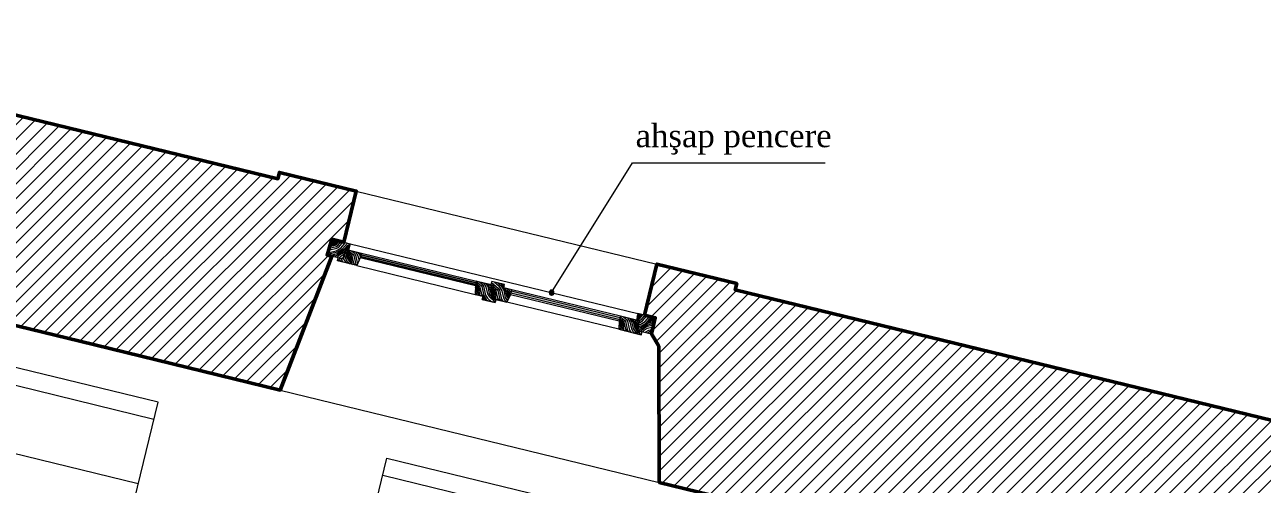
# Model space of a CAD drawing. Header units: millimetres. Extents: x 4980 to 19099, y 3891 to 5773.
# Drawn here: x 11598.9 to 11974.9, y 4897.3 to 5037.1 of the extents above; entities that cross this region are included whole.
import ezdxf

# ---------------------------------------------------------------- set-up
doc = ezdxf.new("R2010")
doc.units = ezdxf.units.MM
for name, color, linetype, lineweight in [('a 2', 132, 'Continuous', 20), ('a ahşap tarama', 46, 'Continuous', 0), ('a duvar', 84, 'Continuous', 50), ('a pencere 0', 252, 'Continuous', 0), ('a pencere cam', 121, 'Continuous', 0), ('a pencere doğrama', 41, 'Continuous', 20), ('no3_duvar tarama', 253, 'Continuous', 9), ('no3_ölçü tefriş', 252, 'Continuous', 0), ('PLAN YAZI', 4, 'Continuous', 9), ('Poltroncine_Stift_Nr__1', 1, 'Continuous', 20)]:
    doc.layers.add(name, color=color, linetype=linetype, lineweight=lineweight)
doc.styles.get("Standard").update_dxf_attribs({"font": 'stylu.ttf', "height": 10})
pattern_1 = [(45, (-467.3525, 13840.0737), (-2.245064, 2.245064), [])]
pattern_2 = [(346.328434, (413.016, 13626.0947), (6.0401125, 3.6765528), [0.25, -4.75]), (76.328434, (415.373, 13627.3224), (-3.6765528, 6.0401125), [0.5, -4.5]), (31.328434, (414.2833, 13627.073), (1.1817798, 4.8583327), [0.3535, -1.0605, 0.3535, -0.707, 2.475, -2.1215678]), (31.328434, (412.714, 13625.911), (1.1817798, 4.8583327), [0.35355, -0.7071, 0.35355, -5.6568678]), (31.328434, (414.5328, 13625.983), (1.1817798, 4.8583327), [0.35355, -6.7175178]), (31.328434, (414.9595, 13625.622), (1.1817798, 4.8583327), [0.35355, -6.7175178]), (31.328434, (414.349, 13626.285), (1.1817798, 4.8583327), [0.35355, -6.7175178]), (31.328434, (414.165, 13626.587), (1.1817798, 4.8583327), [0.7071, -6.3639678]), (31.328434, (416.266, 13629.9354), (1.1817798, 4.8583327), [0.7071, -6.3639678]), (31.328434, (413.7384, 13626.9482), (1.1817798, 4.8583327), [1.4142, -5.6568678]), (31.328434, (413.5545, 13627.2502), (1.1817798, 4.8583327), [1.4142, -5.6568678]), (31.328434, (417.067, 13627.9396), (1.1817798, 4.8583327), [1.4142, -5.6568678]), (31.328434, (413.4298, 13627.795), (1.1817798, 4.8583327), [1.06066, -6.0104078]), (31.328434, (412.6354, 13628.7602), (1.1817798, 4.8583327), [1.06066, -6.0104078]), (31.328434, (413.003, 13628.1562), (1.1817798, 4.8583327), [1.06066, -6.0104078]), (31.328434, (416.5155, 13628.8456), (1.1817798, 4.8583327), [1.767767, -5.3033008]), (31.328434, (416.0888, 13629.2067), (1.1817798, 4.8583327), [1.767767, -5.3033008]), (31.328434, (416.279, 13627.874), (1.1817798, 4.8583327), [2.4748737, -4.596194]), (12.893485, (413.6202, 13626.4624), (4.85833268, -1.18177983), [0.559017, -10.6213229]), (12.893485, (414.9464, 13627.6835), (4.85833268, -1.18177983), [0.559017, -10.6213229]), (12.893485, (414.5853, 13627.2568), (4.85833268, -1.18177983), [0.559017, -10.6213229]), (12.893485, (413.259, 13626.0356), (4.85833268, -1.18177983), [1.118034, -10.0623059]), (12.893485, (414.7626, 13627.9855), (4.85833268, -1.18177983), [1.677051, -9.503289]), (12.893485, (414.3358, 13628.3466), (4.85833268, -1.18177983), [2.236068, -8.944272]), (12.893485, (413.909, 13628.7077), (4.85833268, -1.18177983), [2.236068, -8.944272]), (12.893485, (413.5349, 13630.3425), (4.85833268, -1.18177983), [2.236068, -8.944272]), (12.893485, (413.4167, 13629.8567), (4.85833268, -1.18177983), [2.795085, -8.3852549]), (12.893485, (413.5414, 13629.3117), (4.85833268, -1.18177983), [2.795085, -8.3852549]), (49.763383, (414.7691, 13626.9548), (1.18177984, 4.85833268), [0.559017, -10.6213229]), (49.763383, (413.9222, 13626.6462), (1.18177984, 4.85833268), [0.559017, -10.6213229]), (49.763383, (413.0162, 13626.0947), (1.18177984, 4.85833268), [1.118034, -10.0623059]), (49.763383, (414.651, 13626.469), (1.18177984, 4.85833268), [1.118034, -10.0623059]), (49.763383, (412.4713, 13625.97), (1.18177984, 4.85833268), [1.677051, -9.503289]), (49.763383, (411.9854, 13626.0882), (1.18177984, 4.85833268), [2.236068, -8.944272]), (49.763383, (416.417, 13625.2675), (1.18177984, 4.85833268), [2.236068, -8.944272]), (49.763383, (414.8348, 13626.167), (1.18177984, 4.85833268), [2.236068, -8.944272]), (49.763383, (415.6883, 13625.4447), (1.18177984, 4.85833268), [2.795085, -8.3852549]), (49.763383, (415.2615, 13625.8058), (1.18177984, 4.85833268), [2.795085, -8.3852549])]
pattern_3 = [(346.328434, (-6497.4773, -1881.1194), (3.6765528, -6.0401125), [0.25, -4.75]), (256.328434, (-6495.9476, -1883.2926), (-6.0401125, -3.6765528), [0.5, -4.5]), (301.328434, (-6496.801, -1882.5704), (-1.1817798, -4.8583327), [0.3535, -1.0605, 0.3535, -0.707, 2.475, -2.1215678]), (301.328434, (-6497.661, -1880.8174), (-1.1817798, -4.8583327), [0.35355, -0.7071, 0.35355, -5.6568678]), (301.328434, (-6496.079, -1881.717), (-1.1817798, -4.8583327), [0.35355, -6.7175178]), (301.328434, (-6495.534, -1881.592), (-1.1817798, -4.8583327), [0.35355, -6.7175178]), (301.328434, (-6496.381, -1881.9007), (-1.1817798, -4.8583327), [0.35355, -6.7175178]), (301.328434, (-6496.683, -1882.0846), (-1.1817798, -4.8583327), [0.7071, -6.3639678]), (301.328434, (-6496.3547, -1886.0237), (-1.1817798, -4.8583327), [0.7071, -6.3639678]), (301.328434, (-6497.228, -1882.2093), (-1.1817798, -4.8583327), [1.4142, -5.6568678]), (301.328434, (-6497.53, -1882.393), (-1.1817798, -4.8583327), [1.4142, -5.6568678]), (301.328434, (-6494.7265, -1884.6188), (-1.1817798, -4.8583327), [1.4142, -5.6568678]), (301.328434, (-6497.891, -1882.82), (-1.1817798, -4.8583327), [1.06066, -6.0104078]), (301.328434, (-6499.04, -1883.3123), (-1.1817798, -4.8583327), [1.06066, -6.0104078]), (301.328434, (-6498.436, -1882.9446), (-1.1817798, -4.8583327), [1.06066, -6.0104078]), (301.328434, (-6495.6325, -1885.1703), (-1.1817798, -4.8583327), [1.767767, -5.3033008]), (301.328434, (-6496.1774, -1885.295), (-1.1817798, -4.8583327), [1.767767, -5.3033008]), (301.328434, (-6495.396, -1884.1986), (-1.1817798, -4.8583327), [2.4748737, -4.596194]), (319.763383, (-6497.1097, -1881.7235), (4.85833268, -1.18177984), [0.559017, -10.6213229]), (319.763383, (-6496.4925, -1883.4173), (4.85833268, -1.18177984), [0.559017, -10.6213229]), (319.763383, (-6496.6173, -1882.8724), (4.85833268, -1.18177984), [0.559017, -10.6213229]), (319.763383, (-6497.2344, -1881.1785), (4.85833268, -1.18177984), [1.118034, -10.0623059]), (319.763383, (-6496.7946, -1883.6011), (4.85833268, -1.18177984), [1.677051, -9.5032889]), (319.763383, (-6497.3395, -1883.7259), (4.85833268, -1.18177984), [2.236068, -8.9442719]), (319.763383, (-6497.8844, -1883.8506), (4.85833268, -1.18177984), [2.236068, -8.9442719]), (319.763383, (-6498.9677, -1885.1309), (4.85833268, -1.18177984), [2.236068, -8.9442719]), (319.763383, (-6498.8495, -1884.645), (4.85833268, -1.18177984), [2.795085, -8.3852549]), (319.763383, (-6498.4884, -1884.2183), (4.85833268, -1.18177984), [2.795085, -8.3852549]), (282.893485, (-6496.3153, -1882.6886), (-1.18177984, -4.85833268), [0.559017, -10.6213229]), (282.893485, (-6496.9259, -1882.0255), (-1.18177984, -4.85833268), [0.559017, -10.6213229]), (282.893485, (-6497.4773, -1881.1194), (-1.18177984, -4.85833268), [1.118034, -10.0623059]), (282.893485, (-6496.197, -1882.2027), (-1.18177984, -4.85833268), [1.118034, -10.0623059]), (282.893485, (-6497.904, -1880.7584), (-1.18177984, -4.85833268), [1.677051, -9.5032889]), (282.893485, (-6498.39, -1880.6402), (-1.18177984, -4.85833268), [2.236068, -8.9442719]), (282.893485, (-6494.0765, -1881.9467), (-1.18177984, -4.85833268), [2.236068, -8.9442719]), (282.893485, (-6495.895, -1882.019), (-1.18177984, -4.85833268), [2.236068, -8.9442719]), (282.893485, (-6494.8053, -1881.7694), (-1.18177984, -4.85833268), [2.795085, -8.3852549]), (282.893485, (-6495.3502, -1881.8942), (-1.18177984, -4.85833268), [2.795085, -8.3852549])]

# ---------------------------------------------------------------- blocks, each defined once
blk = doc.blocks.new('asdsdzfsd')
at = {"layer": 'a ahşap tarama', "lineweight": 5}
h = blk.add_hatch(dxfattribs=at)
h.set_pattern_fill('WOODFACE', color=256, scale=5, angle=346.3284, style=0, pattern_type=2)
h.set_pattern_definition(pattern_2)
h.paths.add_polyline_path([(7092.38, 2860.37), (7094.32, 2859.9), (7093.85, 2857.95), (7092.88, 2858.18), (7092.17, 2855.27), (7090.71, 2855.62), (7087.3, 2856.46), (7088.73, 2861.26)])
h = blk.add_hatch(dxfattribs=at)
h.set_pattern_fill('WOODFACE', color=256, scale=5, angle=346.3284, style=0, pattern_type=2)
h.set_pattern_definition(pattern_3)
h.paths.add_polyline_path([(7097.74, 2857.01), (7097.38, 2855.55), (7096.31, 2853.24), (7090.48, 2854.66), (7090.71, 2855.62), (7092.17, 2855.27), (7092.88, 2858.18), (7093.85, 2857.95)])
h = blk.add_hatch(dxfattribs=at)
h.set_pattern_fill('WOODFACE', color=256, scale=5, angle=346.3284, style=0, pattern_type=2)
h.set_pattern_definition(pattern_3)
h.paths.add_polyline_path([(7132.72, 2848.5), (7132.36, 2847.04), (7132.26, 2844.49), (7134.69, 2843.9), (7134.45, 2842.93), (7138.34, 2841.99), (7138.57, 2842.96), (7137.12, 2843.31), (7137.96, 2846.79), (7138.06, 2847.2), (7132.92, 2848.45)])
h = blk.add_hatch(dxfattribs=at)
h.set_pattern_fill('WOODFACE', color=256, scale=5, angle=346.3284, style=0, pattern_type=2)
h.set_pattern_definition(pattern_3)
h.paths.add_polyline_path([(7141.97, 2842.13), (7143.05, 2844.44), (7143.4, 2845.9), (7140.98, 2846.49), (7141.21, 2847.46), (7137.33, 2848.41), (7137.09, 2847.44), (7138.06, 2847.2), (7137.21, 2843.72), (7137.12, 2843.31)])
h = blk.add_hatch(dxfattribs=at)
h.set_pattern_fill('WOODFACE', color=256, scale=5, angle=346.3284, style=0, pattern_type=2)
h.set_pattern_definition(pattern_3)
edge = h.paths.add_edge_path()
edge.add_line((7176.44, 2837.86), (7176.09, 2836.41))
edge.add_line((7176.09, 2836.41), (7175.98, 2833.86))
edge.add_line((7175.98, 2833.86), (7182.78, 2832.2))
edge.add_line((7182.78, 2832.2), (7183.02, 2833.17))
edge.add_line((7183.02, 2833.17), (7181.56, 2833.52))
edge.add_line((7181.56, 2833.52), (7182.27, 2836.44))
edge.add_line((7182.27, 2836.44), (7181.3, 2836.67))
edge.add_line((7181.3, 2836.67), (7176.44, 2837.86))
h = blk.add_hatch(dxfattribs=at)
h.set_pattern_fill('WOODFACE', color=256, scale=5, angle=346.3284, style=0, pattern_type=2)
h.set_pattern_definition(pattern_2)
h.paths.add_polyline_path([(7184.69, 2837.91), (7181.77, 2838.62), (7181.29, 2836.67), (7182.27, 2836.44), (7181.56, 2833.52), (7185.92, 2832.46), (7187.04, 2837.37)])
at = {"layer": 'a pencere cam', "lineweight": 5}
for points in [[(7097.5, 2856.04), (7132.48, 2847.53), (7132.6, 2848.01), (7097.62, 2856.52)], [(7143.17, 2844.93), (7176.21, 2836.89), (7176.32, 2837.38), (7143.29, 2845.41)]]:
    blk.add_hatch(color=256, dxfattribs=at).paths.add_polyline_path(points)
at = {"layer": 'no3_duvar tarama'}
h = blk.add_hatch(dxfattribs=at)
h.set_pattern_fill('ANSI31', color=256, style=0)
h.set_pattern_definition(pattern_1)
h.paths.add_polyline_path([(6884.21, 2910), (6888.23, 2926.52), (6911.55, 2920.84), (6911.08, 2918.9), (7072.37, 2879.65), (7072.84, 2881.59), (7096.16, 2875.92), (7092.38, 2860.37), (7088.73, 2861.26), (7087.3, 2856.46), (7088.73, 2856.11), (7073.1, 2815.35), (7030.85, 2825.65), (7012.18, 2830.21), (6917.56, 2853.28), (6886.76, 2860.8), (6889.27, 2902.54), (6885.46, 2904.6), (6886.56, 2909.46)])
h = blk.add_hatch(dxfattribs=at)
h.set_pattern_fill('ANSI31', color=256, style=0)
h.set_pattern_definition(pattern_1)
h.paths.add_polyline_path([(7259.68, 2769.84), (7266.78, 2798.99), (7315.35, 2787.14), (7308.25, 2758), (7427.91, 2728.81), (7443.13, 2769.87), (7445.84, 2769.21), (7447.27, 2774.01), (7450.92, 2773.12), (7454.7, 2788.67), (7430.41, 2794.58), (7429.94, 2792.63), (7211.32, 2845.84), (7211.79, 2847.78), (7187.5, 2853.69), (7183.71, 2838.14), (7187.04, 2837.37), (7185.92, 2832.46), (7188.09, 2828.68), (7188.21, 2787.27)])
h = blk.add_hatch(dxfattribs=at)
h.set_pattern_fill('ANSI31', color=256, style=0)
h.set_pattern_definition(pattern_1)
h.paths.add_polyline_path([(7315.35, 2787.14), (7266.78, 2798.99), (7259.68, 2769.84), (7308.25, 2758)])
h.paths.add_polyline_path([(7307.16, 2775.28, -1), (7293.04, 2775.28, -1)], flags=0)
h.paths.add_polyline_path([(7281.92, 2781.43, -1), (7267.8, 2781.43, -1)], flags=16)
h.paths.add_polyline_path([(7293.04, 2775.28, 1), (7307.16, 2775.28, 1)], flags=16)
h.paths.add_polyline_path([(7281.92, 2781.43, 1), (7267.8, 2781.43, 1)], flags=0)
at = {"layer": 'PLAN YAZI'}
h = blk.add_hatch(color=256, dxfattribs=at)
h.dxf.hatch_style = 1
edge = h.paths.add_edge_path()
edge.add_ellipse((7155.51, 2845.01), major_axis=(-0.021, 0.888), ratio=0.6911, start_angle=0, end_angle=360)
at = {"layer": 'a 2'}
for points in [[(7096.16, 2875.92), (7187.5, 2853.69)], [(7073.1, 2815.35), (7188.21, 2787.27)]]:
    blk.add_lwpolyline(points, dxfattribs=at)
at = {"layer": 'a duvar'}
for points in [[(6884.21, 2910), (6888.23, 2926.52), (6911.55, 2920.84), (6911.08, 2918.9), (7072.37, 2879.65), (7072.84, 2881.59), (7096.16, 2875.92), (7092.38, 2860.37), (7088.73, 2861.26), (7087.3, 2856.46), (7088.73, 2856.11), (7073.1, 2815.35), (7030.85, 2825.65), (7012.18, 2830.21), (6917.56, 2853.28), (6886.76, 2860.8), (6889.27, 2902.54), (6885.46, 2904.6), (6886.56, 2909.46), (6884.21, 2910)], [(7183.71, 2838.14), (7187.5, 2853.69), (7211.79, 2847.78), (7211.32, 2845.84), (7429.94, 2792.63), (7430.41, 2794.58), (7454.7, 2788.67), (7450.92, 2773.12), (7447.27, 2774.01), (7445.84, 2769.21), (7443.13, 2769.87), (7427.91, 2728.81), (7412.79, 2732.5), (7354.16, 2746.8), (7188.21, 2787.27), (7188.09, 2828.68), (7185.92, 2832.46), (7187.04, 2837.37), (7183.71, 2838.14)]]:
    blk.add_lwpolyline(points, dxfattribs=at)
at = {"layer": 'a pencere 0'}
for points in [[(7094.32, 2859.9), (7181.77, 2838.62)], [(7132.36, 2847.04), (7097.38, 2855.55)], [(7097.74, 2857.01), (7132.72, 2848.5)], [(7096.31, 2853.24), (7132.26, 2844.49)], [(7143.05, 2844.44), (7176.09, 2836.41)], [(7176.44, 2837.86), (7143.4, 2845.9)], [(7175.98, 2833.86), (7141.97, 2842.13)]]:
    blk.add_lwpolyline(points, dxfattribs=at)
at = {"layer": 'a pencere cam', "lineweight": 5}
for p, q in [((7092.17, 2855.28), (7092.88, 2858.19)), ((7097.62, 2856.52), (7132.6, 2848.01)), ((7176.32, 2837.38), (7143.29, 2845.41))]:
    blk.add_line(p, q, dxfattribs=at)
for points in [[(7097.5, 2856.04), (7132.48, 2847.53), (7132.6, 2848.01), (7097.62, 2856.52)], [(7143.17, 2844.93), (7176.21, 2836.89), (7176.32, 2837.38), (7143.29, 2845.41)]]:
    blk.add_lwpolyline(points, close=True, dxfattribs=at)
for points in [[(7132.48, 2847.53), (7097.5, 2856.04)], [(7143.17, 2844.93), (7176.21, 2836.89)]]:
    blk.add_lwpolyline(points, dxfattribs=at)
at = {"layer": 'a pencere doğrama'}
for p, q in [((7092.88, 2858.19), (7092.17, 2855.28)), ((7092.38, 2860.37), (7094.32, 2859.9)), ((7092.38, 2860.37), (7094.32, 2859.9)), ((7092.88, 2858.19), (7097.74, 2857.01)), ((7093.85, 2857.95), (7092.88, 2858.19)), ((7093.85, 2857.95), (7092.88, 2858.19)), ((7094.32, 2859.9), (7093.85, 2857.95)), ((7094.32, 2859.9), (7093.85, 2857.95)), ((7097.38, 2855.55), (7096.31, 2853.24)), ((7097.5, 2856.04), (7097.38, 2855.55)), ((7097.74, 2857.01), (7097.62, 2856.52)), ((7132.36, 2847.04), (7132.26, 2844.49)), ((7132.48, 2847.53), (7132.36, 2847.04)), ((7132.6, 2848.01), (7132.72, 2848.5)), ((7132.72, 2848.5), (7138.06, 2847.2)), ((7137.33, 2848.41), (7137.09, 2847.44)), ((7138.06, 2847.2), (7137.12, 2843.31)), ((7138.06, 2847.2), (7137.12, 2843.31)), ((7141.21, 2847.46), (7137.33, 2848.41)), ((7140.98, 2846.49), (7141.21, 2847.46)), ((7143.4, 2845.9), (7140.98, 2846.49)), ((7134.69, 2843.9), (7132.26, 2844.49)), ((7134.45, 2842.93), (7134.69, 2843.9)), ((7138.34, 2841.99), (7134.45, 2842.93)), ((7137.12, 2843.31), (7138.57, 2842.96)), ((7138.57, 2842.96), (7138.34, 2841.99)), ((7138.57, 2842.96), (7141.97, 2842.13)), ((7143.05, 2844.44), (7141.97, 2842.13)), ((7143.17, 2844.93), (7143.05, 2844.44)), ((7143.29, 2845.41), (7143.4, 2845.9)), ((7176.09, 2836.41), (7175.98, 2833.86)), ((7176.21, 2836.89), (7176.09, 2836.41)), ((7176.44, 2837.86), (7176.21, 2836.89)), ((7181.3, 2836.67), (7176.44, 2837.86)), ((7181.77, 2838.62), (7181.3, 2836.67)), ((7181.77, 2838.62), (7181.3, 2836.67)), ((7181.3, 2836.67), (7182.27, 2836.44)), ((7181.3, 2836.67), (7182.27, 2836.44)), ((7182.27, 2836.44), (7181.56, 2833.52)), ((7183.71, 2838.14), (7181.77, 2838.62)), ((7183.71, 2838.14), (7181.77, 2838.62))]:
    blk.add_line(p, q, dxfattribs=at)
for points in [[(7092.38, 2860.37), (7094.32, 2859.9), (7093.85, 2857.95), (7092.88, 2858.18), (7092.17, 2855.27), (7090.71, 2855.62), (7087.3, 2856.46), (7088.73, 2861.26), (7092.38, 2860.37)], [(7097.74, 2857.01), (7097.38, 2855.55), (7096.31, 2853.24), (7090.48, 2854.66), (7090.71, 2855.62), (7092.17, 2855.27), (7092.88, 2858.18), (7093.85, 2857.95), (7097.74, 2857.01)], [(7096.31, 2853.24), (7090.48, 2854.66), (7090.71, 2855.63), (7092.17, 2855.28)], [(7132.72, 2848.5), (7132.36, 2847.04), (7132.26, 2844.49), (7134.69, 2843.9), (7134.45, 2842.93), (7138.34, 2841.99), (7138.57, 2842.96), (7137.12, 2843.31), (7137.96, 2846.79), (7138.06, 2847.2), (7132.92, 2848.45), (7132.72, 2848.5)], [(7141.97, 2842.13), (7143.05, 2844.44), (7143.4, 2845.9), (7140.98, 2846.49), (7141.21, 2847.46), (7137.33, 2848.41), (7137.09, 2847.44), (7138.06, 2847.2), (7137.21, 2843.72), (7137.12, 2843.31), (7141.97, 2842.13), (7141.97, 2842.13)], [(7176.44, 2837.86), (7176.09, 2836.41), (7175.98, 2833.86), (7182.78, 2832.2), (7183.02, 2833.17), (7181.56, 2833.52), (7182.27, 2836.44), (7181.3, 2836.67), (7176.44, 2837.86)], [(7184.69, 2837.91), (7181.77, 2838.62), (7181.29, 2836.67), (7182.27, 2836.44), (7181.56, 2833.52), (7185.92, 2832.46), (7187.04, 2837.37), (7184.69, 2837.91)], [(7175.98, 2833.86), (7182.78, 2832.2), (7183.02, 2833.17), (7181.56, 2833.52)]]:
    blk.add_lwpolyline(points, dxfattribs=at)
at = {"layer": 'PLAN YAZI'}
for p, q in [((7155.51, 2845.01), (7180.08, 2884.47)), ((7180.08, 2884.47), (7238.68, 2884.48))]:
    blk.add_line(p, q, dxfattribs=at)
blk.add_ellipse((7155.51, 2845.01), major_axis=(0, 0.888), ratio=0.6911, start_param=4.712389, end_param=10.995574, dxfattribs=at)
at = {"layer": 'PLAN YAZI', "insert": (7181.04, 2896.26), "char_height": 7, "width": 63.3955, "attachment_point": 1}
blk.add_mtext('{\\fTimes New Roman|b0|i0|c162|p18;ahşap pencere}', dxfattribs=at)
blk = doc.blocks.new('edc')
at = {"layer": 'Poltroncine_Stift_Nr__1', "linetype": 'Continuous'}
for p, q in [((-455347.87, -965869.83), (-455267.72, -965869.83)), ((-455347.87, -965869.83), (-455347.87, -966030.17)), ((-455272.84, -965869.83), (-455272.84, -966030.17)), ((-455267.72, -965869.83), (-455267.72, -966030.17)), ((-455347.87, -965874.94), (-455272.84, -965874.94)), ((-455293.27, -965895.36), (-455272.84, -965874.94)), ((-455347.87, -965895.36), (-455293.27, -965895.36)), ((-455293.27, -965895.36), (-455293.27, -966004.65)), ((-455347.87, -965950), (-455267.72, -965950)), ((-455347.87, -966004.65), (-455293.27, -966004.65)), ((-455293.27, -966004.65), (-455272.84, -966024.8)), ((-455347.87, -966024.8), (-455272.84, -966024.8)), ((-455347.87, -966030.17), (-455267.72, -966030.17))]:
    blk.add_line(p, q, dxfattribs=at)

msp = doc.modelspace()

# ---------------------------------------------------------------- block references
at = {"layer": 'no3_duvar tarama'}
msp.add_blockref('asdsdzfsd', (4603.48, 2110.55), dxfattribs=at)
at = {"layer": 'no3_ölçü tefriş', "rotation": 166.2933860449653}
msp.add_blockref('edc', (-659642.04, -825702.33), dxfattribs=at)
at = {"layer": 'no3_ölçü tefriş', "xscale": -1, "rotation": 166.2933860449651}
msp.add_blockref('edc', (225188.21, -1041508.91), dxfattribs=at)

doc.saveas('drawing.dxf')
